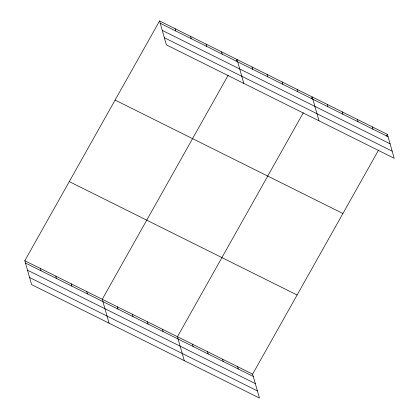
<?xml version="1.0" encoding="UTF-8"?>
<svg xmlns="http://www.w3.org/2000/svg" width="419" height="419" viewBox="0 0 419 419"><rect width="100%" height="100%" fill="white"/><g stroke="black" fill="none" stroke-linecap="round" stroke-linejoin="round"><path stroke-width="0.63" d="M378.493 150.196L252.626 374.146L259.434 398.05L31.614 284.632L24.805 260.728L159.566 20.95L387.386 134.368L394.195 158.272L166.374 44.854L159.566 20.95M228.13 75.336L102.262 299.292L109.071 323.196M236.07 61.205L237.023 59.514L243.832 83.418M303.314 112.763L177.447 336.719L184.255 360.623M311.254 98.638L312.207 96.941L319.016 120.845M386.433 136.065L387.386 134.368M160.226 23.265L388.046 136.683M162.253 30.388L390.079 143.806M164.348 37.731L392.168 151.149M115.094 100.078L342.915 213.496M69.276 181.6L297.097 295.018M24.805 260.728L252.626 374.146M25.465 263.043L253.286 376.461M27.492 270.166L255.312 383.584M29.581 277.509L257.407 390.927M372.35 126.884L373.01 129.199M357.313 119.399L357.973 121.709M342.281 111.91L342.936 114.225M327.244 104.425L327.899 106.74M297.171 89.457L297.83 91.766M282.134 81.967L282.794 84.282M267.097 74.482L267.757 76.797M252.06 66.998L252.72 69.313M221.531 51.799L222.19 54.114M206.043 44.089L206.698 46.399M190.551 36.374L191.211 38.689M175.058 28.665L175.718 30.975M237.589 366.662L238.249 368.971M222.552 359.172L223.212 361.487M207.515 351.688L208.175 354.003M192.478 344.203L193.138 346.518M162.41 329.234L163.07 331.544M147.373 321.745L148.033 324.06M132.336 314.26L132.996 316.575M117.299 306.776L117.959 309.091M86.77 291.577L87.43 293.892M71.277 283.867L71.937 286.177M55.785 276.152L56.445 278.467M40.297 268.438L40.952 270.753"/></g></svg>
